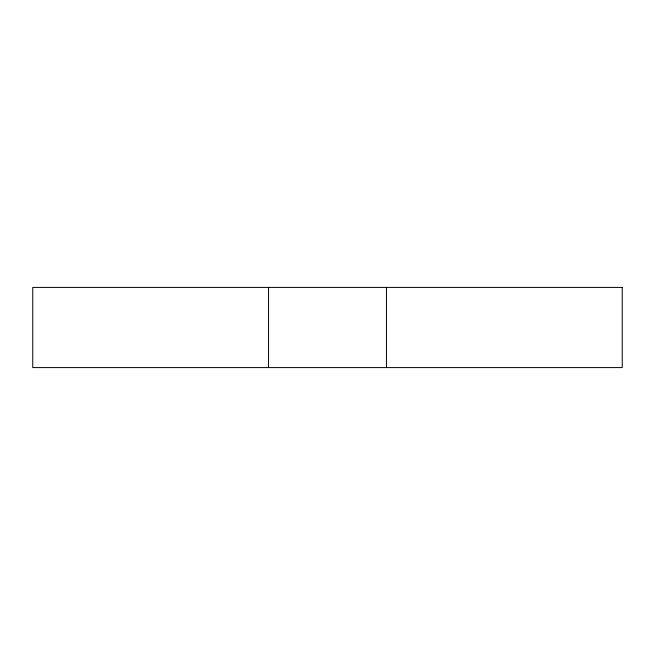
<?xml version="1.0" encoding="UTF-8"?>
<svg xmlns="http://www.w3.org/2000/svg" width="655" height="655" viewBox="0 0 655 655"><rect width="100%" height="100%" fill="white"/><g stroke="black" fill="none" stroke-linecap="round" stroke-linejoin="round"><path stroke-width="0.98" d="M386.45 287.414L386.45 367.586M268.55 287.414L268.55 367.586M622.25 287.414L32.75 287.414L32.75 367.586L622.25 367.586L622.25 287.414"/></g></svg>
